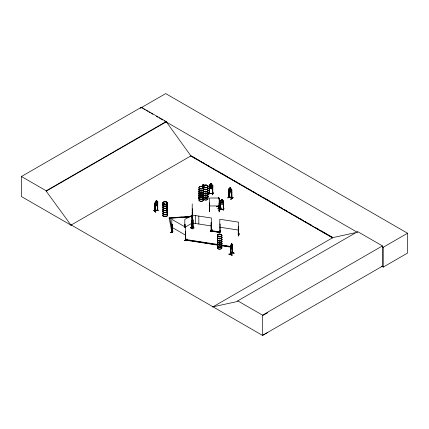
<?xml version="1.0" encoding="UTF-8"?>
<svg xmlns="http://www.w3.org/2000/svg" width="429" height="429" viewBox="0 0 429 429"><rect width="100%" height="100%" fill="white"/><g stroke="black" fill="none" stroke-linecap="round" stroke-linejoin="round"><path stroke-width="0.64" d="M157.781 210.103L154.864 211.363L154.944 202.81L155.899 202.07L155.866 201.072L156.848 200.675L156.848 201.651M230.722 254.547L230.743 246.423L230.722 254.365M232.352 246.841L232.132 247.989M218.436 206.692L218.281 206.193L218.275 206.719M219.423 207.947L219.562 208.451L218.163 206.22M228.93 254.134C230.818 253.448 235.258 256.799 228.93 254.134L232.18 255.062M229.231 197.002C228.335 196.68 229.837 196.868 229.231 197.292L229.274 189.28L228.93 189.232L229.274 189.28M229.006 196.82L231.933 198.321L231.639 190.262L231.531 198.257L231.885 198M231.531 198.257L231.639 190.262M192.213 203.893L192.213 227.896L192.337 227.584M192.358 227.853L192.337 219.75M163.937 203.603L163.626 203.979M163.808 203.877L164.087 203.877L163.873 203.614M166.586 202.311L166.243 202.311L166.516 202.467M166.393 202.204L166.591 202.365M200.246 188.492L199.608 188.428L200.305 188.481M202.332 187.017L202.606 186.862L202.332 186.905M202.649 187.044L202.311 186.931L202.681 187.017M207.169 185.564L206.95 185.639M218.205 236.143L218.661 236.181L218.291 236.089M218.618 236.079L218.693 236.422M218.785 236.331L218.334 236.39M220.812 234.802L221.08 234.684M216.506 206.821L219.921 206.07M209.416 209.738L209.443 211.706M153.571 210.553L155.759 212.226M153.705 210.473L155.877 212.173M209.282 184.942L209.663 184.62L212.387 184.947L212.8 185.344L212.827 193.897L209.266 193.468L209.288 184.92L209.642 188.578L212.398 188.889L212.8 187.966M209.642 188.578L212.371 188.851M210.489 188.68L210.457 183.741L211.631 183.88L211.583 188.814M211.62 184.878L211.631 183.88M212.789 185.366L212.371 184.979M209.62 185.564L209.298 185.521L209.62 185.564L209.631 193.517L209.647 185.494M209.625 192.358L208.692 194.423L209.658 192.39M208.869 194.407L209.642 192.23M209.331 193.474C208.859 192.964 210.307 193.248 209.304 193.088M209.684 193.227L212.827 193.608M212.494 185.843L212.816 185.886L212.494 185.843L212.43 193.64M213.256 192.809L212.457 194.889L213.245 192.685M230.555 248.638C230.604 251.378 230.845 243.297 230.84 245.694L230.856 254.408M231.483 193.281L231.81 192.471M220.157 203.217L220.517 204.242L223.241 204.638L223.627 203.754M223.241 204.638L223.638 203.732M193.007 220.002L192.691 219.954L193.007 220.002L193.018 227.955L193.039 219.932M193.125 226.668L192.015 228.839L192.937 226.785M192.187 228.823L193.082 226.802M193.045 227.74L192.701 227.515L193.05 227.563M211.154 222.812L211.502 222.79L211.154 222.812L211.143 230.764L211.508 230.802L211.47 218.039L192.691 215.133L192.718 227.917L193.077 227.874L192.771 227.804M211.116 230.534L211.54 230.443L211.159 230.663M211.54 230.443L211.143 230.475L211.476 230.813M211.985 229.585L211.063 231.783L212.006 229.601M212.017 229.724L211.084 231.639M219.82 224.013L220.136 224.061L220.141 232.073C219.348 231.939 220.485 231.488 219.755 231.735M220.029 230.931L219.257 232.968M220.2 230.915L219.106 232.968L220.227 230.797M238.208 234.663L238.626 234.556L238.599 234.931L238.562 222.163L219.787 219.262L219.857 231.944M220.131 231.987L219.787 232.019M238.277 226.871L238.594 226.914L238.277 226.871L238.213 234.883L238.562 234.926M238.524 234.642L238.326 234.502M238.277 234.894L238.631 234.861M239.275 233.907C238.486 232.824 237.344 239.387 239.275 233.902M239.103 233.73L238.352 235.934M170.528 232.738L172.984 231.183M217.428 244.407L185.687 239.5L185.505 239.891L217.905 244.905M217.905 245.152L185.505 240.143L185.687 239.5M220.501 201.142L220.152 201.163L220.501 201.142L220.506 209.159L220.179 208.826M221.316 200.429L221.326 199.431L222.479 199.608L222.431 200.633L223.01 201.045L223.01 202.869L222.431 203.561L221.353 203.394L220.774 202.526L220.774 200.702L221.353 200.466L221.364 199.469M220.517 204.242L220.211 203.196M219.476 210.028L220.42 207.995M223.311 201.576L223.632 201.63L223.311 201.576L223.241 209.583L223.665 209.282M223.203 200.751L223.638 201.11L223.632 209.642L220.42 208.875M219.659 210.076L220.603 208.044M210.505 230.904L210.687 230.512L220.077 231.96L219.895 232.604L210.505 230.904L219.895 232.357M210.505 231.156L210.687 230.512M223.241 209.373L223.552 209.363M224.131 208.424L223.177 210.623M219.895 232.604L220.115 231.794M232.454 247.158L232.636 246.761L232.454 247.404M171.831 232.094L172.142 232.143M171.814 232.1L171.814 219.31L185.564 227.247L185.521 239.999M229.976 196.235L227.853 197.823M232.18 252.719L230.545 254.236L230.872 254.172M229.011 254.043L232.191 255.089M157.454 201.426L154.966 202.831L154.966 205.432M184.813 227.424L184.813 219.412L191.688 215.444L191.683 228.19M232.486 252.81L232.362 244.803L232.18 252.928L232.314 244.214L232.287 252.96L232.497 252.788L230.705 254.563M200.021 188.454L199.716 188.283M204.719 187.194L204.36 187.028L204.885 187.135M218.388 236.057L218.136 236.379M157.379 209.883L157.781 209.813L157.432 209.856M218.323 197.914L218.372 198.375M218.173 206.553L219.412 208.473M219.305 208.258L219.584 208.135M230.84 247.517L231.14 248L231.998 246.364L231.751 243.495L231.118 244.085L231.172 245.082M231.751 244.471L232.33 244.257M230.743 245.468L232.159 244.063M232.47 244.841L232.196 244.97M230.743 249.346L232.116 247.967L230.727 249.388M230.947 252.102L234.105 253.153M232.18 252.59L232.502 252.483L230.555 254.547L230.523 245.999M228.925 188.663L228.952 197.19L228.925 188.663L229.923 188.701L229.923 187.725L230.893 188.127L231.322 191.49L230.834 192.069L229.928 191.693L229.445 190.712L229.445 188.889L229.928 188.765L229.955 187.768M229.236 188.444L231.864 189.849L231.864 198.386L229.306 197.024M230.893 188.127L229.896 187.741M230.866 189.119L231.521 189.366M228.925 191.28L229.274 192.337M231.907 190.374L231.563 190.32M231.842 192.492L231.504 193.323L229.225 192.38L228.952 191.264M227.874 197.978L230.003 196.107L227.874 197.817M229.306 196.943L231.585 197.994M230.856 199.174C237.859 193.088 226.185 203.737 232.963 197.335M164.125 203.979L164.05 203.636M203.115 185.231L202.263 185.097L202.29 187.076L202.322 185.108M209.288 193.382L212.816 193.822M154.821 210.993L155.185 211.014M157.432 210.146L157.743 210.146L157.781 201.566L156.794 201.684L156.794 200.708L155.866 201.072M220.147 208.735L223.665 209.572M184.931 224.169L184.931 227.354M191.559 228.282L191.688 220.27L191.575 228.276M191.688 228.325L191.779 220.318M193.039 228.963L190.465 227.45M202.563 184.883L204 185.698M202.526 185.816L202.29 185.682L202.526 187.141M171.906 224.083L171.89 232.282L172.597 232.234L171.89 232.035M172.05 224.265L172.077 232.218L171.9 231.708M185.65 232.019L185.328 231.933M185.301 239.65L185.505 240.143M185.553 239.736L185.301 239.57L185.639 239.639M186.915 239.082C187.146 240.551 180.802 241.892 186.931 239.103M184.352 240.744L187.049 239.302M186.937 239.232L184.379 240.728M71.278 224.994L70.999 225.161L21.45 196.552L21.45 176.507L141.377 107.266L166.136 121.557L190.894 155.899L332.647 237.741M141.377 107.266L141.377 107.636L165.696 93.597L407.55 233.231L407.55 253.072L383.231 267.111L381.494 266.103M21.45 176.507L46.209 190.798L166.136 121.557M267.76 332.411L262.51 335.403L71.246 224.978L70.962 225.139L46.209 191.168L166.136 121.927M70.962 225.139L191.173 155.738M185.387 227.021L191.688 223.386M212.72 306.982L332.931 237.575L355.078 232.759M212.999 306.815L237.757 301.431L237.757 300.858L357.684 231.617L382.443 245.908L382.443 266.162L262.51 335.403L262.51 315.149L382.443 245.908M357.684 232.191L357.405 232.357L164.409 120.93M382.083 246.605L383.231 247.27L407.55 233.231M262.51 315.728L267.76 312.736M154.826 210.971L157.459 210.033L154.864 211.073M209.325 193.098L209.658 193.12M212.494 193.495L212.854 193.538L212.537 193.474M212.827 193.897L212.746 193.608M210.489 184.776L209.904 185.028L209.904 186.851L210.489 187.704L211.583 187.838L212.167 187.124L212.167 185.307L211.583 184.91M157.379 210.183L157.674 202.118L157.636 210.06L154.783 211.293L154.815 203.351L155.159 203.298L154.912 211.352M155.159 203.298L154.815 203.351M157.411 202.231L157.674 202.118M157.432 205.282L155.228 206.231L154.944 205.411M158.864 210.875L156.816 209.159M192.996 227.654L192.659 227.896L192.771 227.515M157.657 209.765L157.459 210.242L157.486 202.29M155.041 211.181L155.078 203.239M219.031 210.762L219.187 210.483M209.62 202.842L209.599 210.875L209.454 198.021L219.176 198.021L219.187 210.773M200.129 188.562L199.801 188.562M218.608 198.311L218.608 197.335L219.187 199.624M218.988 197.989L219.294 199.399M219.299 199.372L219.444 208.478M218.313 206.51L218.168 206.247L219.551 208.435L219.316 200.343M217.809 208.687L221.219 207.958M203.148 185.28L202.719 185.36L202.719 187.183M204.456 186.99L204.295 187.334M204.612 187.232L204.311 187.291M169.106 217.932L192.6 216.162M171.713 217.766L174.978 217.551M178.893 217.299L182.159 217.085M185.419 216.876L188.685 216.666M190.068 216.736L169.182 218.34M191.377 216.656L192.68 216.57M189.414 217.031L169.889 218.045L172.597 232.234M191.377 216.902L192.68 216.817M219.01 202.847L219.031 210.87M219.283 209.743L219.198 211.872L219.192 209.599M192.337 208.714L192.187 216.849M191.666 216.463L192.884 216.463M192.213 216.843L192.213 216.575M190.455 227.756L194.096 227.863M194.096 228.008L190.455 228.013M209.454 205.958L219.176 205.958M204.601 187.071L204.306 187.13M210.489 183.8L211.583 183.934M210.489 185.103L211.583 185.231M210.489 186.921L211.583 187.055M155.078 210.886L154.944 211.352M209.615 210.773L209.475 210.575M211.154 230.748L211.492 230.716M223.627 201.131L223.23 200.702L220.527 200.305L220.157 200.6L220.115 209.095L223.595 209.636M219.787 227.198L238.562 230.1M192.691 223.069L211.47 225.976M210.687 230.759L212.569 231.049M213.819 231.242L218.2 231.923M221.396 245.023L230.652 246.455M185.687 239.747L187.671 240.052M188.996 240.256L192.964 240.873M194.283 241.077L198.917 241.79M200.236 241.999L201.56 242.203M202.879 242.406L204.204 242.61M205.529 242.814L206.848 243.018M208.172 243.227L212.8 243.94M214.119 244.144L217.428 244.659M222.056 245.372L229.327 246.498M221.873 245.522L230.47 246.852M221.873 245.769L230.47 247.099M163.996 203.678L164.05 204.011L163.642 203.936M156.816 201.7L157.298 201.818L157.298 203.641L156.816 204.628L155.925 205.014L155.443 204.44L155.443 202.617L155.866 202.048M230.856 252.048L234.116 253.169M230.872 252.172L234.014 253.105M231.832 198.37L228.914 197.184M203.148 185.607L203.941 186.057L204 184.722L203.148 184.239L203.148 187.425M172.973 231.199L170.554 232.609M141.377 107.636L142.53 108.301M143.683 108.966L144.836 109.631M145.983 110.296L147.71 111.293M148.863 111.958L150.016 112.623M151.169 113.288L152.896 114.286M156.349 116.28L158.076 117.278M159.229 117.943L162.682 119.932M192.331 156.403L196.38 158.741M197.538 159.411L199.276 160.414M200.429 161.079L201.587 161.749M202.745 162.414L204.483 163.417M205.641 164.087L206.794 164.757M207.952 165.422L209.69 166.425M210.848 167.096L212.001 167.76M213.739 168.763L214.897 169.434M216.055 170.099L217.208 170.769M218.946 171.772L220.104 172.437M221.262 173.107L227.627 176.78M229.359 177.783L232.834 179.789M233.987 180.453L238.041 182.792M239.194 183.462L240.932 184.465M242.09 185.13L243.248 185.8M244.407 186.47L246.139 187.468M247.297 188.138L248.455 188.808M250.187 189.806L251.346 190.476M252.504 191.146L254.241 192.149M255.4 192.814L256.553 193.484M257.711 194.149L259.448 195.152M260.607 195.822L261.76 196.487M263.497 197.49L264.655 198.16M265.814 198.825L269.862 201.163M271.021 201.834L277.386 205.507M278.539 206.177L282.593 208.515M283.746 209.18L287.8 211.524M288.953 212.189L290.69 213.192M291.849 213.862L293.007 214.527M294.165 215.197L295.897 216.2M297.056 216.865L298.214 217.535M299.946 218.538L301.104 219.203M302.263 219.873L303.421 220.538M305.158 221.541L306.311 222.211M307.47 222.876L311.518 225.22M315.572 227.558L319.042 229.558M320.2 230.228L327.145 234.234M328.298 234.904L332.352 237.242M190.514 155.845L332.732 237.956M171.814 227.247L185.564 235.183M237.757 300.858L262.51 315.149M163.717 203.931L163.658 203.668L164.093 203.839M157.781 201.566L157.481 205.319L155.228 206.29L154.933 205.448M185.328 239.881L185.419 231.885M218.651 197.667L218.903 198.38L218.651 197.989M219.863 206.006L216.516 206.703M221.225 208.086L217.809 208.826M169.106 217.685L171.89 232.282M209.432 209.599L209.443 211.872M383.231 247.27L383.231 267.111M238.24 234.513L238.208 234.872M231.698 243.538L231.698 244.514M229.199 189.345L229.145 197.286M220.211 200.595L220.2 203.217M219.316 205.636L219.294 208.312M218.608 197.335L218.581 198.37M218.291 205.384L218.307 206.73M212.763 185.355L212.752 187.977M211.181 222.742L211.181 230.775M202.617 185.762L202.617 187.087M198.82 216.082L198.82 224.018M195.597 215.583L195.597 223.52M185.022 224.222L185.022 227.408M172.142 224.211L172.168 232.164M140.406 107.191L140.406 108.505M46.209 190.798L46.209 191.168M203.164 191.146A2.306 1.33 0 0 1 201.169 193.147A2.306 1.33 0 0 1 199.174 191.146M203.132 191.286A2.268 1.308 0 0 1 201.169 193.248A2.268 1.308 0 0 1 199.201 191.286M203.142 193.045A2.279 1.314 0 0 1 201.169 195.018A2.279 1.314 0 0 1 199.195 193.045M203.137 193.12A2.274 1.314 0 0 1 201.169 195.088A2.274 1.314 0 0 1 199.201 193.12M203.164 188.958A2.306 1.33 0 0 1 201.169 190.953A2.306 1.33 0 0 1 199.174 188.958M203.137 190.916A2.274 1.314 0 0 1 201.169 192.884A2.274 1.314 0 0 1 199.201 190.916M203.137 189.092A2.274 1.314 0 0 1 201.169 191.066A2.274 1.314 0 0 1 199.201 189.092M203.164 191.034A2.306 1.33 0 0 1 201.169 193.034A2.306 1.33 0 0 1 199.174 191.034M203.164 188.846A2.306 1.33 0 0 1 201.169 190.841A2.306 1.33 0 0 1 199.174 188.846M203.132 188.728A2.268 1.308 0 0 1 201.169 190.696A2.268 1.308 0 0 1 199.201 188.728M203.164 197.388A2.306 1.33 0 0 1 201.169 199.388A2.306 1.33 0 0 1 199.174 197.388M203.132 197.528A2.268 1.308 0 0 1 201.169 199.49A2.268 1.308 0 0 1 199.201 197.528M203.142 199.287A2.279 1.314 0 0 1 201.169 201.26A2.279 1.314 0 0 1 199.195 199.287M203.132 193.323A2.263 1.308 0 0 1 201.169 195.286A2.263 1.308 0 0 1 199.206 193.323M203.137 199.362A2.274 1.314 0 0 1 201.169 201.33A2.274 1.314 0 0 1 199.201 199.362M203.142 193.2A2.279 1.314 0 0 1 201.169 195.174A2.279 1.314 0 0 1 199.195 193.2M203.164 195.2A2.306 1.33 0 0 1 201.169 197.195A2.306 1.33 0 0 1 199.174 195.2M203.137 197.158A2.274 1.314 0 0 1 201.169 199.126A2.274 1.314 0 0 1 199.201 197.158M203.132 195.34A2.268 1.308 0 0 1 201.169 197.302A2.268 1.308 0 0 1 199.201 195.34M203.164 197.276A2.306 1.33 0 0 1 201.169 199.276A2.306 1.33 0 0 1 199.174 197.276M203.164 195.088A2.306 1.33 0 0 1 201.169 197.083A2.306 1.33 0 0 1 199.174 195.088M203.137 194.97A2.274 1.314 0 0 1 201.169 196.938A2.274 1.314 0 0 1 199.201 194.97M167.037 208.403A2.258 1.303 0 0 1 165.374 210.349A2.258 1.303 0 0 1 162.897 208.719A2.279 1.314 0 0 0 165.374 210.408A2.279 1.314 0 0 0 167.053 208.446M167.047 204.499A2.274 1.314 0 0 1 165.374 206.462A2.274 1.314 0 0 1 162.881 204.815M167.047 204.134A2.274 1.314 0 0 1 165.374 206.092A2.274 1.314 0 0 1 162.881 204.451M167.042 206.692A2.268 1.308 0 0 1 165.374 208.644A2.268 1.308 0 0 1 162.886 207.009M167.074 206.553A2.306 1.33 0 0 1 165.379 208.542A2.306 1.33 0 0 1 162.848 206.875M167.074 206.44A2.306 1.33 0 0 1 165.379 208.43A2.306 1.33 0 0 1 162.848 206.762M167.074 204.365A2.306 1.33 0 0 1 165.379 206.349A2.306 1.33 0 0 1 162.848 204.687M167.074 204.252A2.306 1.33 0 0 1 165.379 206.236A2.306 1.33 0 0 1 162.848 204.574M167.042 206.328A2.268 1.308 0 0 1 165.374 208.279A2.268 1.308 0 0 1 162.886 206.644M167.053 208.612A2.279 1.314 0 0 1 165.374 210.575A2.279 1.314 0 0 1 162.875 208.928M167.047 210.376A2.274 1.314 0 0 1 165.374 212.334A2.274 1.314 0 0 1 162.881 210.693M167.042 212.934A2.268 1.308 0 0 1 165.374 214.886A2.268 1.308 0 0 1 162.886 213.251M167.074 212.795A2.306 1.33 0 0 1 165.379 214.784A2.306 1.33 0 0 1 162.848 213.116M167.074 212.682A2.306 1.33 0 0 1 165.379 214.672A2.306 1.33 0 0 1 162.848 213.004M167.042 212.569A2.268 1.308 0 0 1 165.374 214.521A2.268 1.308 0 0 1 162.886 212.886M167.074 210.607A2.306 1.33 0 0 1 165.379 212.591A2.306 1.33 0 0 1 162.848 210.929M167.074 210.494A2.306 1.33 0 0 1 165.379 212.478A2.306 1.33 0 0 1 162.848 210.816M167.042 210.746A2.268 1.308 0 0 1 165.374 212.698A2.268 1.308 0 0 1 162.886 211.063M167.042 214.763A2.268 1.308 0 0 1 165.374 216.72A2.268 1.308 0 0 1 162.886 215.079M167.037 214.645A2.258 1.303 0 0 1 165.664 216.559A2.258 1.303 0 0 1 162.816 215.299M167.037 208.735A2.263 1.308 0 0 1 165.664 210.65A2.263 1.308 0 0 1 162.811 209.384M167.053 214.688A2.279 1.314 0 0 1 165.374 216.65A2.279 1.314 0 0 1 162.875 215.009M221.643 238.996A2.306 1.33 0 0 1 219.648 240.991A2.306 1.33 0 0 1 217.653 238.996M221.616 239.135A2.268 1.308 0 0 1 219.648 241.098A2.268 1.308 0 0 1 217.685 239.135M221.621 240.889A2.279 1.314 0 0 1 219.648 242.862A2.279 1.314 0 0 1 217.675 240.889M221.616 240.969A2.274 1.314 0 0 1 219.648 242.937A2.274 1.314 0 0 1 217.68 240.969M221.643 236.808A2.306 1.33 0 0 1 219.648 238.803A2.306 1.33 0 0 1 217.653 236.808M221.616 238.765A2.274 1.314 0 0 1 219.648 240.733A2.274 1.314 0 0 1 217.68 238.765M221.616 236.942A2.268 1.308 0 0 1 219.648 238.91A2.268 1.308 0 0 1 217.685 236.942M221.643 238.883A2.306 1.33 0 0 1 219.648 240.878A2.306 1.33 0 0 1 217.653 238.883M221.643 236.695A2.306 1.33 0 0 1 219.648 238.69A2.306 1.33 0 0 1 217.653 236.695M221.616 236.577A2.274 1.314 0 0 1 219.648 238.545A2.274 1.314 0 0 1 217.68 236.577M221.643 245.238A2.306 1.33 0 0 1 219.648 247.233A2.306 1.33 0 0 1 217.653 245.238M221.616 245.377A2.268 1.308 0 0 1 219.648 247.34A2.268 1.308 0 0 1 217.685 245.377M221.621 247.131A2.279 1.314 0 0 1 219.648 249.104A2.279 1.314 0 0 1 217.675 247.131M221.605 241.173A2.258 1.303 0 0 1 219.648 243.13A2.258 1.303 0 0 1 217.691 241.173M221.616 247.217A2.268 1.308 0 0 1 219.648 249.179A2.268 1.308 0 0 1 217.685 247.217M221.621 241.055A2.279 1.314 0 0 1 219.648 243.029A2.279 1.314 0 0 1 217.675 241.055M221.643 243.05A2.306 1.33 0 0 1 219.648 245.045A2.306 1.33 0 0 1 217.653 243.05M221.616 245.007A2.274 1.314 0 0 1 219.648 246.975A2.274 1.314 0 0 1 217.68 245.007M221.616 243.184A2.268 1.308 0 0 1 219.648 245.152A2.268 1.308 0 0 1 217.685 243.184M221.643 245.125A2.306 1.33 0 0 1 219.648 247.12A2.306 1.33 0 0 1 217.653 245.125M221.643 242.937A2.306 1.33 0 0 1 219.648 244.932A2.306 1.33 0 0 1 217.653 242.937M221.616 242.819A2.274 1.314 0 0 1 219.648 244.787A2.274 1.314 0 0 1 217.68 242.819M207.942 190.363A2.268 1.308 0 0 1 206.049 191.999A2.268 1.308 0 0 1 203.48 190.701M207.947 192.187A2.274 1.314 0 0 1 206.049 193.828A2.274 1.314 0 0 1 203.475 192.53M207.942 192.074A2.268 1.308 0 0 1 206.049 193.71A2.268 1.308 0 0 1 203.48 192.412M207.749 189.908A2.306 1.33 0 0 1 206.349 191.86A2.306 1.33 0 0 1 203.443 190.573M207.947 189.993A2.274 1.314 0 0 1 206.049 191.634A2.274 1.314 0 0 1 203.475 190.331M207.947 188.17A2.274 1.314 0 0 1 206.049 189.811A2.274 1.314 0 0 1 203.475 188.508M207.749 187.72A2.306 1.33 0 0 1 206.349 189.666A2.306 1.33 0 0 1 203.443 188.385M207.942 187.805A2.268 1.308 0 0 1 206.049 189.441A2.268 1.308 0 0 1 203.48 188.143M207.749 189.795A2.306 1.33 0 0 1 206.633 191.688A2.306 1.33 0 0 1 203.523 190.803M207.749 187.607A2.306 1.33 0 0 1 206.633 189.5A2.306 1.33 0 0 1 203.523 188.615M207.947 198.439A2.274 1.314 0 0 1 206.049 200.08A2.274 1.314 0 0 1 203.475 198.777M207.942 196.605A2.268 1.308 0 0 1 206.338 198.209A2.268 1.308 0 0 1 203.561 197.281M207.931 198.316A2.258 1.303 0 0 1 206.043 199.946A2.258 1.303 0 0 1 203.491 198.654M207.749 196.037A2.306 1.33 0 0 1 206.349 197.989A2.306 1.33 0 0 1 203.443 196.702M207.942 196.235A2.268 1.308 0 0 1 206.049 197.876A2.268 1.308 0 0 1 203.48 196.573M207.749 193.849A2.306 1.33 0 0 1 206.349 195.796A2.306 1.33 0 0 1 203.443 194.514M207.942 194.047A2.268 1.308 0 0 1 206.049 195.683A2.268 1.308 0 0 1 203.48 194.385M207.942 192.396A2.268 1.308 0 0 1 206.049 194.037A2.268 1.308 0 0 1 203.48 192.734M207.749 196.15A2.306 1.33 0 0 1 206.633 198.042A2.306 1.33 0 0 1 203.523 197.158M207.942 194.412A2.268 1.308 0 0 1 206.338 196.015A2.268 1.308 0 0 1 203.561 195.093M207.749 193.962A2.306 1.33 0 0 1 206.633 195.855A2.306 1.33 0 0 1 203.523 194.97M207.952 192.278A2.279 1.314 0 0 1 206.338 193.892A2.279 1.314 0 0 1 203.55 192.959M231.596 243.801L231.242 244.482L231.596 243.801M231.698 244.841L231.14 245.399L231.14 247.222L231.698 246.664L231.698 244.841M156.66 200.954L156.081 201.528L156.66 200.954M156.816 202.027L155.925 202.413L155.925 204.236L156.816 203.85L156.816 202.027M211.39 184.068L210.687 183.987L210.687 184.309L211.39 184.395L211.39 184.068M222.238 199.791L221.546 199.683L221.546 200.005L222.238 200.112L222.238 199.791M222.431 200.96L221.353 200.793L221.353 202.617L222.431 202.783L222.431 200.96M230.673 188.261L230.094 188.02L230.673 188.583L230.673 188.261M230.834 189.468L229.928 189.092L229.928 190.91L230.834 191.291L230.834 189.468M203.802 184.835L203.287 184.545L203.802 185.162L203.802 184.835M200.027 188.69A2.279 1.314 0 0 0 203.448 187.553A2.279 1.314 0 0 0 200.027 186.411A2.279 1.314 0 0 0 200.027 188.69M199.571 188.658A2.258 1.303 0 0 0 203.351 188.074A2.258 1.303 0 0 0 200.584 186.476A2.258 1.303 0 0 0 199.571 188.658M163.937 204.097A2.279 1.314 0 0 0 167.353 202.96A2.279 1.314 0 0 0 163.937 201.823A2.279 1.314 0 0 0 163.937 204.097M163.948 204.279A2.263 1.308 0 0 0 167.342 203.142A2.263 1.308 0 0 0 163.948 202.011A2.263 1.308 0 0 0 163.948 204.279M163.937 204.166A2.279 1.314 0 0 0 167.353 203.03A2.279 1.314 0 0 0 163.937 201.887A2.279 1.314 0 0 0 163.937 204.166M218.511 236.54A2.279 1.314 0 0 0 221.927 235.403A2.279 1.314 0 0 0 218.511 234.261A2.279 1.314 0 0 0 218.511 236.54M218.517 236.717A2.263 1.308 0 0 0 221.911 235.585A2.263 1.308 0 0 0 218.517 234.454A2.263 1.308 0 0 0 218.517 236.717M218.511 236.61A2.279 1.314 0 0 0 221.927 235.467A2.279 1.314 0 0 0 218.511 234.331A2.279 1.314 0 0 0 218.511 236.61M204.612 187.452A2.279 1.314 0 0 0 208.027 186.315A2.279 1.314 0 0 0 204.612 185.172A2.279 1.314 0 0 0 204.612 187.452M204.145 187.419A2.268 1.308 0 0 0 207.942 186.835A2.268 1.308 0 0 0 205.164 185.226A2.268 1.308 0 0 0 204.145 187.419M204.612 187.516A2.279 1.314 0 0 0 208.027 186.379A2.279 1.314 0 0 0 204.612 185.237A2.279 1.314 0 0 0 204.612 187.516"/></g></svg>
